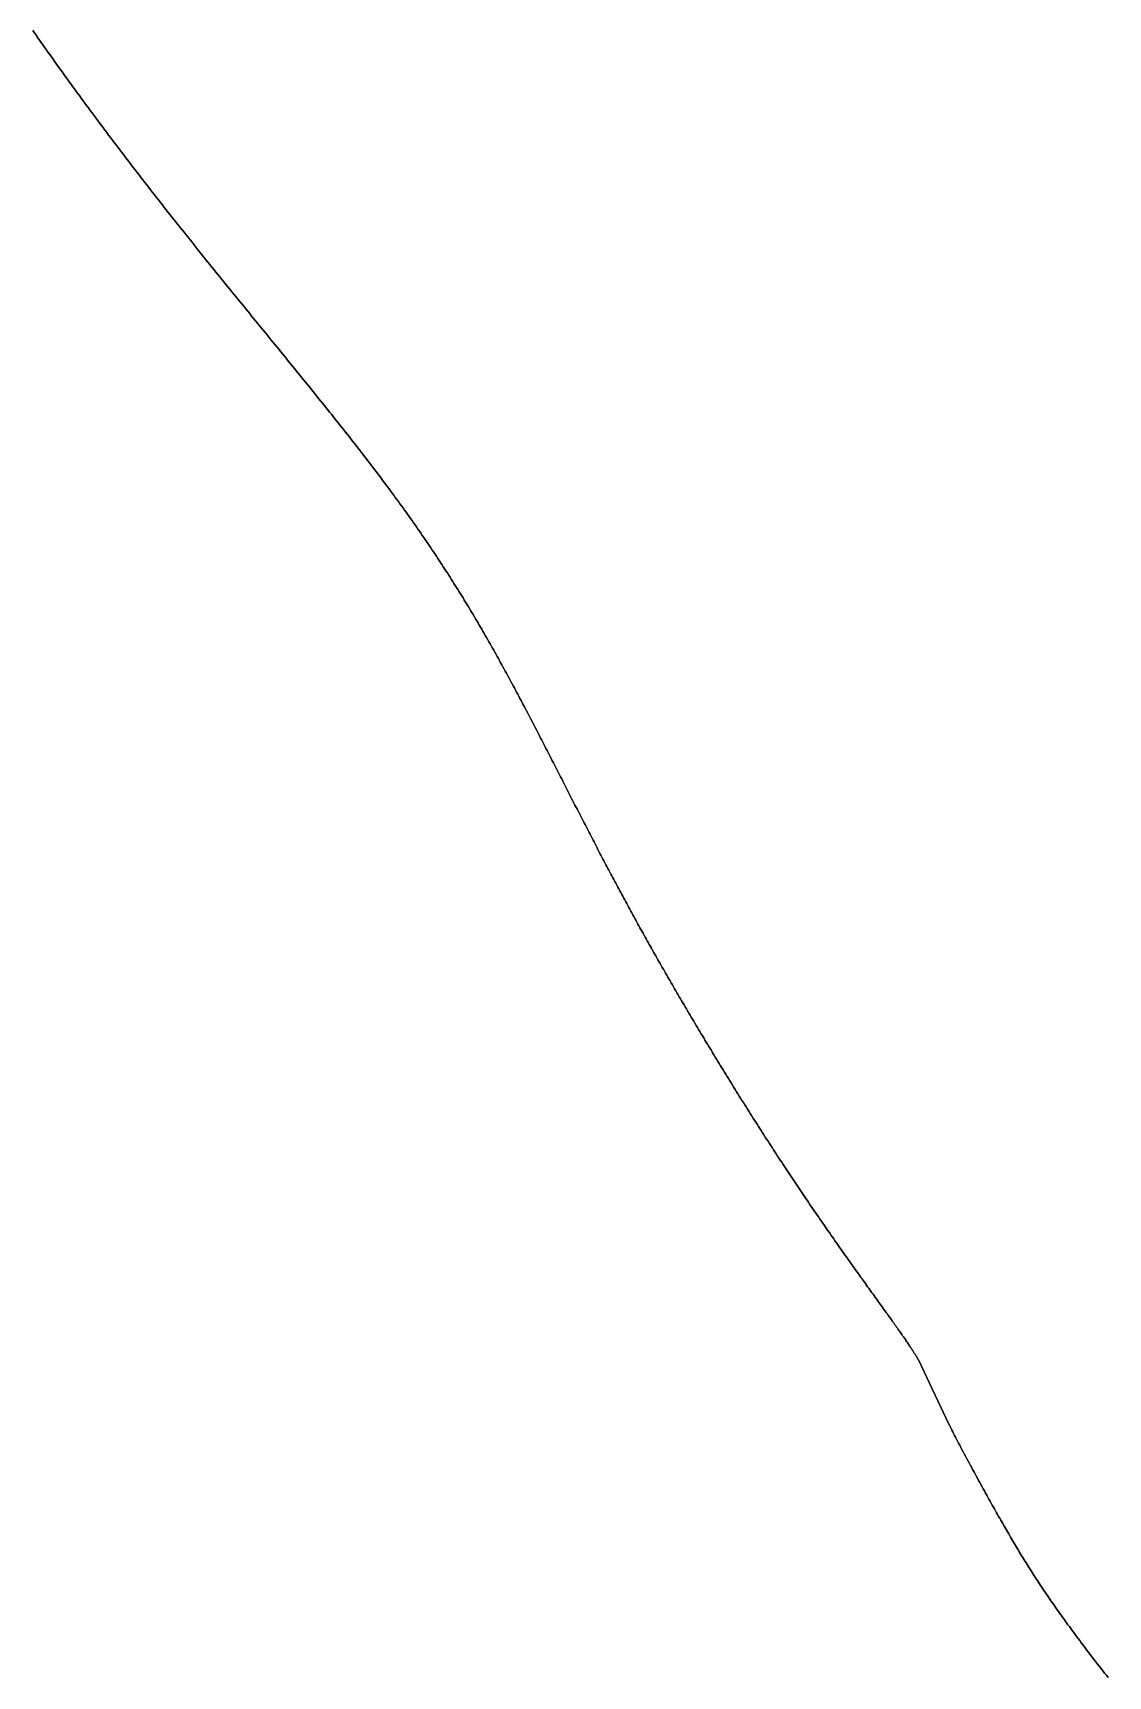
# Model space of a CAD drawing. Header units: inches. Extents: x 130170 to 284068, y 377793 to 804530.
# Drawn here: x 254126.4 to 254183.6, y 735730.6 to 735818.1 of the extents above; entities that cross this region are included whole.
import ezdxf

# ---------------------------------------------------------------- set-up
doc = ezdxf.new("R2010")
doc.units = ezdxf.units.IN
doc.header["$MEASUREMENT"] = 0
doc.layers.add('muni_il', color=7, linetype='Continuous')

msp = doc.modelspace()

# ---------------------------------------------------------------- linework, layer by layer
at = {"layer": 'muni_il'}
for points in [[(254126.419, 735818.209), (254126.507, 735818.083), (254126.596, 735817.956), (254126.685, 735817.829), (254126.773, 735817.702), (254126.863, 735817.575), (254126.952, 735817.448), (254127.042, 735817.321), (254127.132, 735817.193), (254127.222, 735817.065), (254127.313, 735816.938), (254127.404, 735816.81), (254127.495, 735816.682), (254127.586, 735816.553), (254127.678, 735816.425), (254127.77, 735816.296), (254127.862, 735816.168), (254127.955, 735816.039), (254128.047, 735815.91), (254128.14, 735815.781), (254128.234, 735815.652), (254128.327, 735815.523), (254128.421, 735815.393), (254128.515, 735815.263), (254128.609, 735815.134), (254128.704, 735815.004), (254128.799, 735814.874), (254128.894, 735814.744), (254128.989, 735814.614), (254129.085, 735814.483), (254129.181, 735814.353), (254129.277, 735814.222), (254129.374, 735814.092), (254129.47, 735813.961), (254129.567, 735813.83), (254129.665, 735813.699), (254129.762, 735813.568), (254129.86, 735813.437), (254129.958, 735813.305), (254130.056, 735813.174), (254130.154, 735813.042), (254130.253, 735812.911), (254130.352, 735812.779), (254130.451, 735812.647), (254130.55, 735812.515), (254130.65, 735812.383), (254130.75, 735812.251), (254130.85, 735812.119), (254130.95, 735811.987), (254131.05, 735811.855), (254131.151, 735811.722), (254131.252, 735811.59), (254131.353, 735811.458), (254131.454, 735811.325), (254131.556, 735811.192), (254131.657, 735811.06), (254131.759, 735810.927), (254131.862, 735810.794), (254131.964, 735810.662), (254132.066, 735810.529), (254132.169, 735810.396), (254132.272, 735810.263), (254132.375, 735810.13), (254132.478, 735809.997), (254132.581, 735809.864), (254132.685, 735809.731), (254132.788, 735809.598), (254132.892, 735809.465), (254132.996, 735809.332), (254133.1, 735809.199), (254133.204, 735809.066), (254133.308, 735808.933), (254133.413, 735808.8), (254133.517, 735808.667), (254133.622, 735808.534), (254133.727, 735808.401), (254133.832, 735808.268), (254133.937, 735808.136), (254134.042, 735808.003), (254134.147, 735807.87), (254134.253, 735807.737), (254134.358, 735807.604), (254134.463, 735807.472), (254134.569, 735807.339), (254134.675, 735807.206), (254134.78, 735807.074), (254134.886, 735806.941), (254134.992, 735806.809), (254135.098, 735806.677), (254135.204, 735806.545), (254135.31, 735806.412), (254135.416, 735806.28), (254135.521, 735806.148), (254135.628, 735806.016), (254135.734, 735805.885), (254135.839, 735805.753), (254135.946, 735805.621), (254136.052, 735805.49), (254136.158, 735805.358), (254136.264, 735805.227), (254136.37, 735805.096), (254136.476, 735804.965), (254136.582, 735804.834), (254136.688, 735804.703), (254136.793, 735804.573), (254136.899, 735804.442), (254137.005, 735804.312), (254137.111, 735804.182), (254137.216, 735804.052), (254137.322, 735803.922), (254137.428, 735803.792), (254137.533, 735803.662), (254137.638, 735803.533), (254137.743, 735803.404), (254137.849, 735803.274), (254137.954, 735803.145), (254138.059, 735803.017), (254138.164, 735802.888), (254138.268, 735802.76), (254138.373, 735802.631), (254138.477, 735802.503), (254138.582, 735802.375), (254138.686, 735802.248), (254138.79, 735802.12), (254138.894, 735801.993), (254138.998, 735801.866), (254139.101, 735801.739), (254139.205, 735801.612), (254139.308, 735801.485), (254139.411, 735801.359), (254139.514, 735801.233), (254139.616, 735801.107), (254139.719, 735800.981), (254139.821, 735800.856), (254139.923, 735800.73), (254140.025, 735800.605), (254140.127, 735800.48), (254140.228, 735800.355), (254140.33, 735800.231), (254140.431, 735800.107), (254140.531, 735799.983), (254140.632, 735799.859), (254140.732, 735799.735), (254140.832, 735799.612), (254140.932, 735799.489), (254141.032, 735799.366), (254141.131, 735799.243), (254141.23, 735799.12), (254141.329, 735798.998), (254141.427, 735798.876), (254141.526, 735798.754), (254141.624, 735798.633), (254141.721, 735798.511), (254141.819, 735798.39), (254141.916, 735798.269), (254142.013, 735798.148), (254142.109, 735798.028), (254142.205, 735797.907), (254142.301, 735797.787), (254142.397, 735797.667), (254142.492, 735797.547), (254142.587, 735797.428), (254142.682, 735797.309), (254142.776, 735797.19), (254142.87, 735797.071), (254142.964, 735796.952), (254143.058, 735796.834), (254143.151, 735796.715), (254143.243, 735796.597), (254143.336, 735796.479), (254143.428, 735796.362), (254143.52, 735796.244), (254143.611, 735796.127), (254143.702, 735796.01), (254143.793, 735795.893), (254143.884, 735795.777), (254143.974, 735795.66), (254144.063, 735795.544), (254144.153, 735795.428), (254144.242, 735795.312), (254144.331, 735795.196), (254144.419, 735795.08), (254144.507, 735794.965), (254144.595, 735794.85), (254144.682, 735794.735), (254144.769, 735794.62), (254144.856, 735794.505), (254144.942, 735794.39), (254145.028, 735794.276), (254145.113, 735794.162), (254145.198, 735794.048), (254145.283, 735793.934), (254145.368, 735793.82), (254145.452, 735793.706), (254145.536, 735793.593), (254145.619, 735793.479), (254145.702, 735793.366), (254145.785, 735793.253), (254145.868, 735793.14), (254145.95, 735793.027), (254146.031, 735792.914), (254146.113, 735792.801), (254146.194, 735792.689), (254146.274, 735792.576), (254146.355, 735792.464), (254146.435, 735792.351), (254146.514, 735792.239), (254146.593, 735792.127), (254146.672, 735792.015), (254146.751, 735791.903), (254146.829, 735791.791), (254146.907, 735791.68), (254146.985, 735791.568), (254147.062, 735791.456), (254147.139, 735791.345), (254147.216, 735791.233), (254147.292, 735791.122), (254147.368, 735791.01), (254147.443, 735790.899), (254147.519, 735790.788), (254147.594, 735790.677), (254147.668, 735790.565), (254147.743, 735790.454), (254147.817, 735790.343), (254147.891, 735790.232), (254147.964, 735790.121), (254148.037, 735790.01), (254148.11, 735789.899), (254148.183, 735789.788), (254148.255, 735789.677), (254148.327, 735789.567), (254148.398, 735789.456), (254148.47, 735789.345), (254148.541, 735789.234), (254148.612, 735789.123), (254148.682, 735789.012), (254148.753, 735788.901), (254148.822, 735788.791), (254148.892, 735788.68), (254148.962, 735788.569), (254149.031, 735788.458), (254149.1, 735788.347), (254149.168, 735788.236), (254149.237, 735788.125), (254149.305, 735788.014), (254149.373, 735787.904), (254149.44, 735787.793), (254149.508, 735787.682), (254149.575, 735787.571), (254149.642, 735787.46), (254149.709, 735787.349), (254149.775, 735787.238), (254149.841, 735787.127), (254149.907, 735787.016), (254149.973, 735786.904), (254150.038, 735786.793), (254150.104, 735786.682), (254150.169, 735786.571), (254150.234, 735786.46), (254150.299, 735786.349), (254150.363, 735786.237), (254150.427, 735786.126), (254150.491, 735786.015), (254150.555, 735785.903), (254150.619, 735785.792), (254150.683, 735785.681), (254150.746, 735785.569), (254150.809, 735785.458), (254150.872, 735785.346), (254150.935, 735785.235), (254150.997, 735785.123), (254151.06, 735785.012), (254151.122, 735784.9), (254151.184, 735784.789), (254151.246, 735784.677), (254151.307, 735784.566), (254151.369, 735784.454), (254151.43, 735784.342), (254151.492, 735784.231), (254151.553, 735784.119), (254151.614, 735784.007), (254151.674, 735783.896), (254151.735, 735783.784), (254151.795, 735783.672), (254151.856, 735783.561), (254151.916, 735783.449), (254151.976, 735783.338), (254152.036, 735783.226), (254152.095, 735783.115), (254152.155, 735783.003), (254152.215, 735782.891), (254152.274, 735782.78), (254152.333, 735782.668), (254152.392, 735782.557), (254152.451, 735782.445), (254152.51, 735782.334), (254152.569, 735782.223), (254152.627, 735782.111), (254152.686, 735782), (254152.744, 735781.889), (254152.802, 735781.778), (254152.86, 735781.667), (254152.918, 735781.556), (254152.976, 735781.445), (254153.034, 735781.334), (254153.092, 735781.223), (254153.149, 735781.112), (254153.206, 735781.001), (254153.264, 735780.891), (254153.321, 735780.78), (254153.378, 735780.67), (254153.435, 735780.56), (254153.492, 735780.449), (254153.549, 735780.339), (254153.605, 735780.229), (254153.662, 735780.119), (254153.718, 735780.01), (254153.775, 735779.9), (254153.831, 735779.79), (254153.887, 735779.681), (254153.943, 735779.572), (254153.999, 735779.462), (254154.055, 735779.353), (254154.111, 735779.244), (254154.166, 735779.136), (254154.222, 735779.027), (254154.277, 735778.919), (254154.333, 735778.81), (254154.388, 735778.702), (254154.443, 735778.594), (254154.498, 735778.486), (254154.553, 735778.379), (254154.608, 735778.271), (254154.663, 735778.164), (254154.718, 735778.057), (254154.772, 735777.95), (254154.827, 735777.843), (254154.882, 735777.736), (254154.936, 735777.63), (254154.99, 735777.523), (254155.045, 735777.417), (254155.099, 735777.311), (254155.153, 735777.206), (254155.207, 735777.1), (254155.261, 735776.995), (254155.315, 735776.889), (254155.369, 735776.784), (254155.422, 735776.68), (254155.476, 735776.575), (254155.53, 735776.471), (254155.583, 735776.366), (254155.637, 735776.262), (254155.69, 735776.159), (254155.743, 735776.055), (254155.797, 735775.951), (254155.85, 735775.848), (254155.903, 735775.745), (254155.956, 735775.642), (254156.009, 735775.539), (254156.062, 735775.437), (254156.115, 735775.335), (254156.168, 735775.232), (254156.221, 735775.131), (254156.274, 735775.029), (254156.327, 735774.927), (254156.38, 735774.826), (254156.433, 735774.724), (254156.485, 735774.623), (254156.538, 735774.522), (254156.591, 735774.422), (254156.643, 735774.321), (254156.696, 735774.221), (254156.748, 735774.12), (254156.801, 735774.02), (254156.854, 735773.92), (254156.906, 735773.82), (254156.959, 735773.72), (254157.011, 735773.621), (254157.064, 735773.521), (254157.117, 735773.422), (254157.169, 735773.323), (254157.222, 735773.224), (254157.274, 735773.124), (254157.327, 735773.026), (254157.38, 735772.927), (254157.432, 735772.828), (254157.485, 735772.729), (254157.538, 735772.63), (254157.591, 735772.532), (254157.644, 735772.433), (254157.696, 735772.335), (254157.749, 735772.237), (254157.803, 735772.138), (254157.856, 735772.04), (254157.909, 735771.942), (254157.962, 735771.843), (254158.015, 735771.745), (254158.069, 735771.647), (254158.122, 735771.548), (254158.176, 735771.45), (254158.229, 735771.352), (254158.283, 735771.254), (254158.337, 735771.155), (254158.391, 735771.057), (254158.445, 735770.958), (254158.499, 735770.86), (254158.553, 735770.761), (254158.608, 735770.662), (254158.662, 735770.564), (254158.717, 735770.465), (254158.772, 735770.366), (254158.827, 735770.267), (254158.882, 735770.168), (254158.937, 735770.068), (254158.993, 735769.969), (254159.048, 735769.87), (254159.104, 735769.77), (254159.16, 735769.67), (254159.216, 735769.57), (254159.272, 735769.47), (254159.329, 735769.37), (254159.385, 735769.269), (254159.442, 735769.168), (254159.499, 735769.067), (254159.556, 735768.966), (254159.614, 735768.865), (254159.672, 735768.764), (254159.729, 735768.662), (254159.787, 735768.56), (254159.846, 735768.458), (254159.904, 735768.355), (254159.963, 735768.253), (254160.022, 735768.15), (254160.081, 735768.047), (254160.141, 735767.943), (254160.2, 735767.84), (254160.26, 735767.736), (254160.32, 735767.631), (254160.381, 735767.527), (254160.441, 735767.422), (254160.502, 735767.317), (254160.564, 735767.212), (254160.625, 735767.106), (254160.686, 735767), (254160.748, 735766.894), (254160.811, 735766.788), (254160.873, 735766.681), (254160.936, 735766.574), (254160.999, 735766.467), (254161.062, 735766.359), (254161.125, 735766.251), (254161.189, 735766.143), (254161.253, 735766.035), (254161.317, 735765.926), (254161.382, 735765.817), (254161.446, 735765.707), (254161.511, 735765.598), (254161.577, 735765.488), (254161.642, 735765.378), (254161.708, 735765.267), (254161.774, 735765.157), (254161.84, 735765.046), (254161.907, 735764.934), (254161.974, 735764.823), (254162.041, 735764.711), (254162.108, 735764.599), (254162.175, 735764.487), (254162.243, 735764.374), (254162.311, 735764.262), (254162.38, 735764.149), (254162.448, 735764.035), (254162.517, 735763.922), (254162.586, 735763.808), (254162.655, 735763.695), (254162.724, 735763.58), (254162.794, 735763.466), (254162.863, 735763.352), (254162.933, 735763.237), (254163.003, 735763.123), (254163.074, 735763.008), (254163.144, 735762.893), (254163.215, 735762.778), (254163.286, 735762.663), (254163.357, 735762.548), (254163.428, 735762.432), (254163.499, 735762.317), (254163.571, 735762.201), (254163.642, 735762.086), (254163.714, 735761.97), (254163.786, 735761.854), (254163.858, 735761.739), (254163.93, 735761.623), (254164.002, 735761.507), (254164.075, 735761.392), (254164.147, 735761.276), (254164.22, 735761.16), (254164.292, 735761.045), (254164.365, 735760.929), (254164.438, 735760.814), (254164.51, 735760.698), (254164.583, 735760.583), (254164.656, 735760.467), (254164.729, 735760.352), (254164.802, 735760.237), (254164.875, 735760.123), (254164.948, 735760.008), (254165.021, 735759.893), (254165.094, 735759.779), (254165.167, 735759.665), (254165.241, 735759.551), (254165.314, 735759.437), (254165.386, 735759.324), (254165.459, 735759.21), (254165.532, 735759.097), (254165.605, 735758.984), (254165.678, 735758.872), (254165.751, 735758.76), (254165.824, 735758.648), (254165.896, 735758.536), (254165.969, 735758.424), (254166.041, 735758.313), (254166.114, 735758.202), (254166.186, 735758.092), (254166.259, 735757.982), (254166.331, 735757.872), (254166.403, 735757.763), (254166.475, 735757.654), (254166.547, 735757.545), (254166.618, 735757.436), (254166.69, 735757.328), (254166.761, 735757.221), (254166.832, 735757.114), (254166.904, 735757.007), (254166.975, 735756.9), (254167.046, 735756.794), (254167.116, 735756.689), (254167.187, 735756.583), (254167.257, 735756.478), (254167.328, 735756.374), (254167.398, 735756.27), (254167.468, 735756.166), (254167.538, 735756.063), (254167.607, 735755.96), (254167.677, 735755.858), (254167.746, 735755.756), (254167.815, 735755.655), (254167.884, 735755.554), (254167.953, 735755.453), (254168.021, 735755.353), (254168.089, 735755.253), (254168.158, 735755.154), (254168.226, 735755.055), (254168.294, 735754.956), (254168.361, 735754.858), (254168.429, 735754.761), (254168.496, 735754.663), (254168.563, 735754.566), (254168.63, 735754.47), (254168.697, 735754.374), (254168.763, 735754.279), (254168.829, 735754.183), (254168.896, 735754.089), (254168.961, 735753.994), (254169.027, 735753.9), (254169.093, 735753.807), (254169.158, 735753.714), (254169.223, 735753.621), (254169.288, 735753.529), (254169.353, 735753.437), (254169.417, 735753.346), (254169.481, 735753.255), (254169.545, 735753.164), (254169.609, 735753.074), (254169.673, 735752.984), (254169.736, 735752.895), (254169.799, 735752.806), (254169.862, 735752.717), (254169.925, 735752.629), (254169.987, 735752.541), (254170.049, 735752.454), (254170.111, 735752.367), (254170.173, 735752.281), (254170.234, 735752.195), (254170.295, 735752.109), (254170.356, 735752.024), (254170.417, 735751.94), (254170.477, 735751.855), (254170.537, 735751.772), (254170.597, 735751.688), (254170.656, 735751.606), (254170.715, 735751.523), (254170.774, 735751.442), (254170.832, 735751.36), (254170.89, 735751.28), (254170.948, 735751.199), (254171.005, 735751.12), (254171.062, 735751.04), (254171.119, 735750.962), (254171.175, 735750.884), (254171.231, 735750.806), (254171.286, 735750.729), (254171.341, 735750.653), (254171.395, 735750.577), (254171.449, 735750.502), (254171.503, 735750.428), (254171.556, 735750.354), (254171.609, 735750.281), (254171.661, 735750.209), (254171.712, 735750.137), (254171.763, 735750.066), (254171.814, 735749.995), (254171.864, 735749.926), (254171.913, 735749.857), (254171.962, 735749.789), (254172.01, 735749.721), (254172.058, 735749.655), (254172.105, 735749.589), (254172.151, 735749.524), (254172.197, 735749.46), (254172.242, 735749.396), (254172.287, 735749.333), (254172.331, 735749.272), (254172.374, 735749.211), (254172.416, 735749.151), (254172.458, 735749.091), (254172.499, 735749.033), (254172.54, 735748.975), (254172.58, 735748.919), (254172.619, 735748.863), (254172.657, 735748.808), (254172.695, 735748.754), (254172.732, 735748.701), (254172.768, 735748.648), (254172.804, 735748.597), (254172.838, 735748.547), (254172.872, 735748.497), (254172.906, 735748.448), (254172.938, 735748.4), (254172.97, 735748.354), (254173.001, 735748.308), (254173.031, 735748.262), (254173.061, 735748.218), (254173.09, 735748.175), (254173.118, 735748.133), (254173.145, 735748.092), (254173.171, 735748.051), (254173.197, 735748.012), (254173.222, 735747.973), (254173.246, 735747.936), (254173.27, 735747.899), (254173.292, 735747.864), (254173.314, 735747.829), (254173.335, 735747.796), (254173.355, 735747.763), (254173.374, 735747.732), (254173.393, 735747.702), (254173.41, 735747.673), (254173.427, 735747.646), (254173.443, 735747.62), (254173.458, 735747.595), (254173.472, 735747.571), (254173.484, 735747.549), (254173.496, 735747.529), (254173.507, 735747.51), (254173.517, 735747.493), (254173.525, 735747.478), (254173.533, 735747.465), (254173.539, 735747.454), (254173.544, 735747.445), (254173.547, 735747.438), (254173.549, 735747.434), (254175.136, 735744.082), (254175.196, 735743.959), (254175.232, 735743.887), (254175.271, 735743.81), (254175.314, 735743.726), (254175.359, 735743.639), (254175.406, 735743.546), (254175.456, 735743.45), (254175.508, 735743.35), (254175.562, 735743.247), (254175.617, 735743.141), (254175.674, 735743.033), (254175.732, 735742.922), (254175.791, 735742.81), (254175.851, 735742.697), (254175.912, 735742.581), (254175.974, 735742.465), (254176.037, 735742.348), (254176.099, 735742.231), (254176.162, 735742.113), (254176.226, 735741.995), (254176.29, 735741.876), (254176.353, 735741.758), (254176.417, 735741.64), (254176.481, 735741.522), (254176.545, 735741.404), (254176.608, 735741.287), (254176.671, 735741.171), (254176.734, 735741.055), (254176.797, 735740.94), (254176.86, 735740.826), (254176.922, 735740.713), (254176.984, 735740.6), (254177.045, 735740.489), (254177.106, 735740.378), (254177.166, 735740.269), (254177.226, 735740.16), (254177.286, 735740.053), (254177.345, 735739.946), (254177.404, 735739.841), (254177.462, 735739.737), (254177.519, 735739.634), (254177.577, 735739.531), (254177.633, 735739.43), (254177.69, 735739.33), (254177.746, 735739.231), (254177.801, 735739.133), (254177.856, 735739.036), (254177.911, 735738.94), (254177.965, 735738.844), (254178.019, 735738.75), (254178.073, 735738.656), (254178.126, 735738.564), (254178.179, 735738.472), (254178.231, 735738.381), (254178.284, 735738.29), (254178.336, 735738.201), (254178.388, 735738.111), (254178.44, 735738.023), (254178.491, 735737.935), (254178.543, 735737.848), (254178.594, 735737.761), (254178.645, 735737.675), (254178.697, 735737.589), (254178.748, 735737.503), (254178.799, 735737.418), (254178.85, 735737.333), (254178.901, 735737.248), (254178.953, 735737.164), (254179.004, 735737.079), (254179.055, 735736.995), (254179.107, 735736.911), (254179.159, 735736.827), (254179.211, 735736.743), (254179.263, 735736.659), (254179.316, 735736.575), (254179.369, 735736.491), (254179.422, 735736.407), (254179.475, 735736.322), (254179.529, 735736.237), (254179.583, 735736.152), (254179.638, 735736.067), (254179.693, 735735.982), (254179.749, 735735.896), (254179.805, 735735.81), (254179.861, 735735.724), (254179.918, 735735.637), (254179.976, 735735.549), (254180.034, 735735.461), (254180.093, 735735.373), (254180.152, 735735.284), (254180.212, 735735.195), (254180.272, 735735.105), (254180.334, 735735.015), (254180.395, 735734.923), (254180.458, 735734.832), (254180.521, 735734.739), (254180.585, 735734.646), (254180.65, 735734.553), (254180.715, 735734.458), (254180.782, 735734.363), (254180.849, 735734.268), (254180.916, 735734.171), (254180.985, 735734.074), (254181.054, 735733.976), (254181.125, 735733.877), (254181.196, 735733.778), (254181.267, 735733.677), (254181.34, 735733.576), (254181.413, 735733.475), (254181.488, 735733.372), (254181.563, 735733.269), (254181.639, 735733.165), (254181.716, 735733.06), (254181.794, 735732.954), (254181.872, 735732.848), (254181.952, 735732.74), (254182.032, 735732.632), (254182.113, 735732.524), (254182.196, 735732.414), (254182.278, 735732.304), (254182.362, 735732.193), (254182.447, 735732.081), (254182.533, 735731.968), (254182.619, 735731.854), (254182.707, 735731.74), (254182.795, 735731.625), (254182.884, 735731.51), (254182.974, 735731.394), (254183.064, 735731.277), (254183.156, 735731.159), (254183.248, 735731.041), (254183.342, 735730.922), (254183.436, 735730.802), (254183.531, 735730.682), (254183.626, 735730.56)], [(254183.626, 735730.56), (254183.531, 735730.682), (254183.436, 735730.802), (254183.342, 735730.922), (254183.248, 735731.041), (254183.156, 735731.159), (254183.064, 735731.277), (254182.974, 735731.394), (254182.884, 735731.51), (254182.795, 735731.625), (254182.707, 735731.74), (254182.619, 735731.854), (254182.533, 735731.968), (254182.447, 735732.081), (254182.362, 735732.193), (254182.278, 735732.304), (254182.196, 735732.414), (254182.113, 735732.524), (254182.032, 735732.632), (254181.952, 735732.74), (254181.872, 735732.848), (254181.794, 735732.954), (254181.716, 735733.06), (254181.639, 735733.165), (254181.563, 735733.269), (254181.488, 735733.372), (254181.413, 735733.475), (254181.34, 735733.576), (254181.267, 735733.677), (254181.196, 735733.778), (254181.125, 735733.877), (254181.054, 735733.976), (254180.985, 735734.074), (254180.916, 735734.171), (254180.849, 735734.268), (254180.782, 735734.363), (254180.715, 735734.458), (254180.65, 735734.553), (254180.585, 735734.646), (254180.521, 735734.739), (254180.458, 735734.832), (254180.395, 735734.923), (254180.334, 735735.015), (254180.272, 735735.105), (254180.212, 735735.195), (254180.152, 735735.284), (254180.093, 735735.373), (254180.034, 735735.461), (254179.976, 735735.549), (254179.918, 735735.637), (254179.861, 735735.724), (254179.805, 735735.81), (254179.749, 735735.896), (254179.693, 735735.982), (254179.638, 735736.067), (254179.583, 735736.152), (254179.529, 735736.237), (254179.475, 735736.322), (254179.422, 735736.407), (254179.369, 735736.491), (254179.316, 735736.575), (254179.263, 735736.659), (254179.211, 735736.743), (254179.159, 735736.827), (254179.107, 735736.911), (254179.055, 735736.995), (254179.004, 735737.079), (254178.953, 735737.164), (254178.901, 735737.248), (254178.85, 735737.333), (254178.799, 735737.418), (254178.748, 735737.503), (254178.697, 735737.589), (254178.645, 735737.675), (254178.594, 735737.761), (254178.543, 735737.848), (254178.491, 735737.935), (254178.44, 735738.023), (254178.388, 735738.111), (254178.336, 735738.201), (254178.284, 735738.29), (254178.231, 735738.381), (254178.179, 735738.472), (254178.126, 735738.564), (254178.073, 735738.656), (254178.019, 735738.75), (254177.965, 735738.844), (254177.911, 735738.94), (254177.856, 735739.036), (254177.801, 735739.133), (254177.746, 735739.231), (254177.69, 735739.33), (254177.633, 735739.43), (254177.577, 735739.531), (254177.519, 735739.634), (254177.462, 735739.737), (254177.404, 735739.841), (254177.345, 735739.946), (254177.286, 735740.053), (254177.226, 735740.16), (254177.166, 735740.269), (254177.106, 735740.378), (254177.045, 735740.489), (254176.984, 735740.6), (254176.922, 735740.713), (254176.86, 735740.826), (254176.797, 735740.94), (254176.734, 735741.055), (254176.671, 735741.171), (254176.608, 735741.287), (254176.545, 735741.404), (254176.481, 735741.522), (254176.417, 735741.64), (254176.353, 735741.758), (254176.29, 735741.876), (254176.226, 735741.995), (254176.162, 735742.113), (254176.099, 735742.231), (254176.037, 735742.348), (254175.974, 735742.465), (254175.912, 735742.581), (254175.851, 735742.697), (254175.791, 735742.81), (254175.732, 735742.922), (254175.674, 735743.033), (254175.617, 735743.141), (254175.562, 735743.247), (254175.508, 735743.35), (254175.456, 735743.45), (254175.406, 735743.546), (254175.359, 735743.639), (254175.314, 735743.726), (254175.271, 735743.81), (254175.232, 735743.887), (254175.196, 735743.959), (254175.136, 735744.082), (254173.549, 735747.434), (254173.547, 735747.438), (254173.544, 735747.445), (254173.539, 735747.454), (254173.533, 735747.465), (254173.525, 735747.478), (254173.517, 735747.493), (254173.507, 735747.51), (254173.496, 735747.529), (254173.484, 735747.549), (254173.472, 735747.571), (254173.458, 735747.595), (254173.443, 735747.62), (254173.427, 735747.646), (254173.41, 735747.673), (254173.393, 735747.702), (254173.374, 735747.732), (254173.355, 735747.763), (254173.335, 735747.796), (254173.314, 735747.829), (254173.292, 735747.864), (254173.27, 735747.899), (254173.246, 735747.936), (254173.222, 735747.973), (254173.197, 735748.012), (254173.171, 735748.051), (254173.145, 735748.092), (254173.118, 735748.133), (254173.09, 735748.175), (254173.061, 735748.218), (254173.031, 735748.262), (254173.001, 735748.308), (254172.97, 735748.354), (254172.938, 735748.4), (254172.906, 735748.448), (254172.872, 735748.497), (254172.838, 735748.547), (254172.804, 735748.597), (254172.768, 735748.648), (254172.732, 735748.701), (254172.695, 735748.754), (254172.657, 735748.808), (254172.619, 735748.863), (254172.58, 735748.919), (254172.54, 735748.975), (254172.499, 735749.033), (254172.458, 735749.091), (254172.416, 735749.151), (254172.374, 735749.211), (254172.331, 735749.272), (254172.287, 735749.333), (254172.242, 735749.396), (254172.197, 735749.46), (254172.151, 735749.524), (254172.105, 735749.589), (254172.058, 735749.655), (254172.01, 735749.721), (254171.962, 735749.789), (254171.913, 735749.857), (254171.864, 735749.926), (254171.814, 735749.995), (254171.763, 735750.066), (254171.712, 735750.137), (254171.661, 735750.209), (254171.609, 735750.281), (254171.556, 735750.354), (254171.503, 735750.428), (254171.449, 735750.502), (254171.395, 735750.577), (254171.341, 735750.653), (254171.286, 735750.729), (254171.231, 735750.806), (254171.175, 735750.884), (254171.119, 735750.962), (254171.062, 735751.04), (254171.005, 735751.12), (254170.948, 735751.199), (254170.89, 735751.28), (254170.832, 735751.36), (254170.774, 735751.442), (254170.715, 735751.523), (254170.656, 735751.606), (254170.597, 735751.688), (254170.537, 735751.772), (254170.477, 735751.855), (254170.417, 735751.94), (254170.356, 735752.024), (254170.295, 735752.109), (254170.234, 735752.195), (254170.173, 735752.281), (254170.111, 735752.367), (254170.049, 735752.454), (254169.987, 735752.541), (254169.925, 735752.629), (254169.862, 735752.717), (254169.799, 735752.806), (254169.736, 735752.895), (254169.673, 735752.984), (254169.609, 735753.074), (254169.545, 735753.164), (254169.481, 735753.255), (254169.417, 735753.346), (254169.353, 735753.437), (254169.288, 735753.529), (254169.223, 735753.621), (254169.158, 735753.714), (254169.093, 735753.807), (254169.027, 735753.9), (254168.961, 735753.994), (254168.896, 735754.089), (254168.829, 735754.183), (254168.763, 735754.279), (254168.697, 735754.374), (254168.63, 735754.47), (254168.563, 735754.566), (254168.496, 735754.663), (254168.429, 735754.761), (254168.361, 735754.858), (254168.294, 735754.956), (254168.226, 735755.055), (254168.158, 735755.154), (254168.089, 735755.253), (254168.021, 735755.353), (254167.953, 735755.453), (254167.884, 735755.554), (254167.815, 735755.655), (254167.746, 735755.756), (254167.677, 735755.858), (254167.607, 735755.96), (254167.538, 735756.063), (254167.468, 735756.166), (254167.398, 735756.27), (254167.328, 735756.374), (254167.257, 735756.478), (254167.187, 735756.583), (254167.116, 735756.689), (254167.046, 735756.794), (254166.975, 735756.9), (254166.904, 735757.007), (254166.832, 735757.114), (254166.761, 735757.221), (254166.69, 735757.328), (254166.618, 735757.436), (254166.547, 735757.545), (254166.475, 735757.654), (254166.403, 735757.763), (254166.331, 735757.872), (254166.259, 735757.982), (254166.186, 735758.092), (254166.114, 735758.202), (254166.041, 735758.313), (254165.969, 735758.424), (254165.896, 735758.536), (254165.824, 735758.648), (254165.751, 735758.76), (254165.678, 735758.872), (254165.605, 735758.984), (254165.532, 735759.097), (254165.459, 735759.21), (254165.386, 735759.324), (254165.314, 735759.437), (254165.241, 735759.551), (254165.167, 735759.665), (254165.094, 735759.779), (254165.021, 735759.893), (254164.948, 735760.008), (254164.875, 735760.123), (254164.802, 735760.237), (254164.729, 735760.352), (254164.656, 735760.467), (254164.583, 735760.583), (254164.51, 735760.698), (254164.438, 735760.814), (254164.365, 735760.929), (254164.292, 735761.045), (254164.22, 735761.16), (254164.147, 735761.276), (254164.075, 735761.392), (254164.002, 735761.507), (254163.93, 735761.623), (254163.858, 735761.739), (254163.786, 735761.854), (254163.714, 735761.97), (254163.642, 735762.086), (254163.571, 735762.201), (254163.499, 735762.317), (254163.428, 735762.432), (254163.357, 735762.548), (254163.286, 735762.663), (254163.215, 735762.778), (254163.144, 735762.893), (254163.074, 735763.008), (254163.003, 735763.123), (254162.933, 735763.237), (254162.863, 735763.352), (254162.794, 735763.466), (254162.724, 735763.58), (254162.655, 735763.695), (254162.586, 735763.808), (254162.517, 735763.922), (254162.448, 735764.035), (254162.38, 735764.149), (254162.311, 735764.262), (254162.243, 735764.374), (254162.175, 735764.487), (254162.108, 735764.599), (254162.041, 735764.711), (254161.974, 735764.823), (254161.907, 735764.934), (254161.84, 735765.046), (254161.774, 735765.157), (254161.708, 735765.267), (254161.642, 735765.378), (254161.577, 735765.488), (254161.511, 735765.598), (254161.446, 735765.707), (254161.382, 735765.817), (254161.317, 735765.926), (254161.253, 735766.035), (254161.189, 735766.143), (254161.125, 735766.251), (254161.062, 735766.359), (254160.999, 735766.467), (254160.936, 735766.574), (254160.873, 735766.681), (254160.811, 735766.788), (254160.748, 735766.894), (254160.686, 735767), (254160.625, 735767.106), (254160.564, 735767.212), (254160.502, 735767.317), (254160.441, 735767.422), (254160.381, 735767.527), (254160.32, 735767.631), (254160.26, 735767.736), (254160.2, 735767.84), (254160.141, 735767.943), (254160.081, 735768.047), (254160.022, 735768.15), (254159.963, 735768.253), (254159.904, 735768.355), (254159.846, 735768.458), (254159.787, 735768.56), (254159.729, 735768.662), (254159.672, 735768.764), (254159.614, 735768.865), (254159.556, 735768.966), (254159.499, 735769.067), (254159.442, 735769.168), (254159.385, 735769.269), (254159.329, 735769.37), (254159.272, 735769.47), (254159.216, 735769.57), (254159.16, 735769.67), (254159.104, 735769.77), (254159.048, 735769.87), (254158.993, 735769.969), (254158.937, 735770.068), (254158.882, 735770.168), (254158.827, 735770.267), (254158.772, 735770.366), (254158.717, 735770.465), (254158.662, 735770.564), (254158.608, 735770.662), (254158.553, 735770.761), (254158.499, 735770.86), (254158.445, 735770.958), (254158.391, 735771.057), (254158.337, 735771.155), (254158.283, 735771.254), (254158.229, 735771.352), (254158.176, 735771.45), (254158.122, 735771.548), (254158.069, 735771.647), (254158.015, 735771.745), (254157.962, 735771.843), (254157.909, 735771.942), (254157.856, 735772.04), (254157.803, 735772.138), (254157.749, 735772.237), (254157.696, 735772.335), (254157.644, 735772.433), (254157.591, 735772.532), (254157.538, 735772.63), (254157.485, 735772.729), (254157.432, 735772.828), (254157.38, 735772.927), (254157.327, 735773.026), (254157.274, 735773.124), (254157.222, 735773.224), (254157.169, 735773.323), (254157.117, 735773.422), (254157.064, 735773.521), (254157.011, 735773.621), (254156.959, 735773.72), (254156.906, 735773.82), (254156.854, 735773.92), (254156.801, 735774.02), (254156.748, 735774.12), (254156.696, 735774.221), (254156.643, 735774.321), (254156.591, 735774.422), (254156.538, 735774.522), (254156.485, 735774.623), (254156.433, 735774.724), (254156.38, 735774.826), (254156.327, 735774.927), (254156.274, 735775.029), (254156.221, 735775.131), (254156.168, 735775.232), (254156.115, 735775.335), (254156.062, 735775.437), (254156.009, 735775.539), (254155.956, 735775.642), (254155.903, 735775.745), (254155.85, 735775.848), (254155.797, 735775.951), (254155.743, 735776.055), (254155.69, 735776.159), (254155.637, 735776.262), (254155.583, 735776.366), (254155.53, 735776.471), (254155.476, 735776.575), (254155.422, 735776.68), (254155.369, 735776.784), (254155.315, 735776.889), (254155.261, 735776.995), (254155.207, 735777.1), (254155.153, 735777.206), (254155.099, 735777.311), (254155.045, 735777.417), (254154.99, 735777.523), (254154.936, 735777.63), (254154.882, 735777.736), (254154.827, 735777.843), (254154.772, 735777.95), (254154.718, 735778.057), (254154.663, 735778.164), (254154.608, 735778.271), (254154.553, 735778.379), (254154.498, 735778.486), (254154.443, 735778.594), (254154.388, 735778.702), (254154.333, 735778.81), (254154.277, 735778.919), (254154.222, 735779.027), (254154.166, 735779.136), (254154.111, 735779.244), (254154.055, 735779.353), (254153.999, 735779.462), (254153.943, 735779.572), (254153.887, 735779.681), (254153.831, 735779.79), (254153.775, 735779.9), (254153.718, 735780.01), (254153.662, 735780.119), (254153.605, 735780.229), (254153.549, 735780.339), (254153.492, 735780.449), (254153.435, 735780.56), (254153.378, 735780.67), (254153.321, 735780.78), (254153.264, 735780.891), (254153.206, 735781.001), (254153.149, 735781.112), (254153.092, 735781.223), (254153.034, 735781.334), (254152.976, 735781.445), (254152.918, 735781.556), (254152.86, 735781.667), (254152.802, 735781.778), (254152.744, 735781.889), (254152.686, 735782), (254152.627, 735782.111), (254152.569, 735782.223), (254152.51, 735782.334), (254152.451, 735782.445), (254152.392, 735782.557), (254152.333, 735782.668), (254152.274, 735782.78), (254152.215, 735782.891), (254152.155, 735783.003), (254152.095, 735783.115), (254152.036, 735783.226), (254151.976, 735783.338), (254151.916, 735783.449), (254151.856, 735783.561), (254151.795, 735783.672), (254151.735, 735783.784), (254151.674, 735783.896), (254151.614, 735784.007), (254151.553, 735784.119), (254151.492, 735784.231), (254151.43, 735784.342), (254151.369, 735784.454), (254151.307, 735784.566), (254151.246, 735784.677), (254151.184, 735784.789), (254151.122, 735784.9), (254151.06, 735785.012), (254150.997, 735785.123), (254150.935, 735785.235), (254150.872, 735785.346), (254150.809, 735785.458), (254150.746, 735785.569), (254150.683, 735785.681), (254150.619, 735785.792), (254150.555, 735785.903), (254150.491, 735786.015), (254150.427, 735786.126), (254150.363, 735786.237), (254150.299, 735786.349), (254150.234, 735786.46), (254150.169, 735786.571), (254150.104, 735786.682), (254150.038, 735786.793), (254149.973, 735786.904), (254149.907, 735787.016), (254149.841, 735787.127), (254149.775, 735787.238), (254149.709, 735787.349), (254149.642, 735787.46), (254149.575, 735787.571), (254149.508, 735787.682), (254149.44, 735787.793), (254149.373, 735787.904), (254149.305, 735788.014), (254149.237, 735788.125), (254149.168, 735788.236), (254149.1, 735788.347), (254149.031, 735788.458), (254148.962, 735788.569), (254148.892, 735788.68), (254148.822, 735788.791), (254148.753, 735788.901), (254148.682, 735789.012), (254148.612, 735789.123), (254148.541, 735789.234), (254148.47, 735789.345), (254148.398, 735789.456), (254148.327, 735789.567), (254148.255, 735789.677), (254148.183, 735789.788), (254148.11, 735789.899), (254148.037, 735790.01), (254147.964, 735790.121), (254147.891, 735790.232), (254147.817, 735790.343), (254147.743, 735790.454), (254147.668, 735790.565), (254147.594, 735790.677), (254147.519, 735790.788), (254147.443, 735790.899), (254147.368, 735791.01), (254147.292, 735791.122), (254147.216, 735791.233), (254147.139, 735791.345), (254147.062, 735791.456), (254146.985, 735791.568), (254146.907, 735791.68), (254146.829, 735791.791), (254146.751, 735791.903), (254146.672, 735792.015), (254146.593, 735792.127), (254146.514, 735792.239), (254146.435, 735792.351), (254146.355, 735792.464), (254146.274, 735792.576), (254146.194, 735792.689), (254146.113, 735792.801), (254146.031, 735792.914), (254145.95, 735793.027), (254145.868, 735793.14), (254145.785, 735793.253), (254145.702, 735793.366), (254145.619, 735793.479), (254145.536, 735793.593), (254145.452, 735793.706), (254145.368, 735793.82), (254145.283, 735793.934), (254145.198, 735794.048), (254145.113, 735794.162), (254145.028, 735794.276), (254144.942, 735794.39), (254144.856, 735794.505), (254144.769, 735794.62), (254144.682, 735794.735), (254144.595, 735794.85), (254144.507, 735794.965), (254144.419, 735795.08), (254144.331, 735795.196), (254144.242, 735795.312), (254144.153, 735795.428), (254144.063, 735795.544), (254143.974, 735795.66), (254143.884, 735795.777), (254143.793, 735795.893), (254143.702, 735796.01), (254143.611, 735796.127), (254143.52, 735796.244), (254143.428, 735796.362), (254143.336, 735796.479), (254143.243, 735796.597), (254143.151, 735796.715), (254143.058, 735796.834), (254142.964, 735796.952), (254142.87, 735797.071), (254142.776, 735797.19), (254142.682, 735797.309), (254142.587, 735797.428), (254142.492, 735797.547), (254142.397, 735797.667), (254142.301, 735797.787), (254142.205, 735797.907), (254142.109, 735798.028), (254142.013, 735798.148), (254141.916, 735798.269), (254141.819, 735798.39), (254141.721, 735798.511), (254141.624, 735798.633), (254141.526, 735798.754), (254141.427, 735798.876), (254141.329, 735798.998), (254141.23, 735799.12), (254141.131, 735799.243), (254141.032, 735799.366), (254140.932, 735799.489), (254140.832, 735799.612), (254140.732, 735799.735), (254140.632, 735799.859), (254140.531, 735799.983), (254140.431, 735800.107), (254140.33, 735800.231), (254140.228, 735800.355), (254140.127, 735800.48), (254140.025, 735800.605), (254139.923, 735800.73), (254139.821, 735800.856), (254139.719, 735800.981), (254139.616, 735801.107), (254139.514, 735801.233), (254139.411, 735801.359), (254139.308, 735801.485), (254139.205, 735801.612), (254139.101, 735801.739), (254138.998, 735801.866), (254138.894, 735801.993), (254138.79, 735802.12), (254138.686, 735802.248), (254138.582, 735802.375), (254138.477, 735802.503), (254138.373, 735802.631), (254138.268, 735802.76), (254138.164, 735802.888), (254138.059, 735803.017), (254137.954, 735803.145), (254137.849, 735803.274), (254137.743, 735803.404), (254137.638, 735803.533), (254137.533, 735803.662), (254137.428, 735803.792), (254137.322, 735803.922), (254137.216, 735804.052), (254137.111, 735804.182), (254137.005, 735804.312), (254136.899, 735804.442), (254136.793, 735804.573), (254136.688, 735804.703), (254136.582, 735804.834), (254136.476, 735804.965), (254136.37, 735805.096), (254136.264, 735805.227), (254136.158, 735805.358), (254136.052, 735805.49), (254135.946, 735805.621), (254135.839, 735805.753), (254135.734, 735805.885), (254135.628, 735806.016), (254135.521, 735806.148), (254135.416, 735806.28), (254135.31, 735806.412), (254135.204, 735806.545), (254135.098, 735806.677), (254134.992, 735806.809), (254134.886, 735806.941), (254134.78, 735807.074), (254134.675, 735807.206), (254134.569, 735807.339), (254134.463, 735807.472), (254134.358, 735807.604), (254134.253, 735807.737), (254134.147, 735807.87), (254134.042, 735808.003), (254133.937, 735808.136), (254133.832, 735808.268), (254133.727, 735808.401), (254133.622, 735808.534), (254133.517, 735808.667), (254133.413, 735808.8), (254133.308, 735808.933), (254133.204, 735809.066), (254133.1, 735809.199), (254132.996, 735809.332), (254132.892, 735809.465), (254132.788, 735809.598), (254132.685, 735809.731), (254132.581, 735809.864), (254132.478, 735809.997), (254132.375, 735810.13), (254132.272, 735810.263), (254132.169, 735810.396), (254132.066, 735810.529), (254131.964, 735810.662), (254131.862, 735810.794), (254131.759, 735810.927), (254131.657, 735811.06), (254131.556, 735811.192), (254131.454, 735811.325), (254131.353, 735811.458), (254131.252, 735811.59), (254131.151, 735811.722), (254131.05, 735811.855), (254130.95, 735811.987), (254130.85, 735812.119), (254130.75, 735812.251), (254130.65, 735812.383), (254130.55, 735812.515), (254130.451, 735812.647), (254130.352, 735812.779), (254130.253, 735812.911), (254130.154, 735813.042), (254130.056, 735813.174), (254129.958, 735813.305), (254129.86, 735813.437), (254129.762, 735813.568), (254129.665, 735813.699), (254129.567, 735813.83), (254129.47, 735813.961), (254129.374, 735814.092), (254129.277, 735814.222), (254129.181, 735814.353), (254129.085, 735814.483), (254128.989, 735814.614), (254128.894, 735814.744), (254128.799, 735814.874), (254128.704, 735815.004), (254128.609, 735815.134), (254128.515, 735815.263), (254128.421, 735815.393), (254128.327, 735815.523), (254128.234, 735815.652), (254128.14, 735815.781), (254128.047, 735815.91), (254127.955, 735816.039), (254127.862, 735816.168), (254127.77, 735816.296), (254127.678, 735816.425), (254127.586, 735816.553), (254127.495, 735816.682), (254127.404, 735816.81), (254127.313, 735816.938), (254127.222, 735817.065), (254127.132, 735817.193), (254127.042, 735817.321), (254126.952, 735817.448), (254126.863, 735817.575), (254126.773, 735817.702), (254126.685, 735817.829), (254126.596, 735817.956), (254126.507, 735818.083), (254126.419, 735818.209)]]:
    msp.add_lwpolyline(points, dxfattribs=at)

doc.saveas('drawing.dxf')
